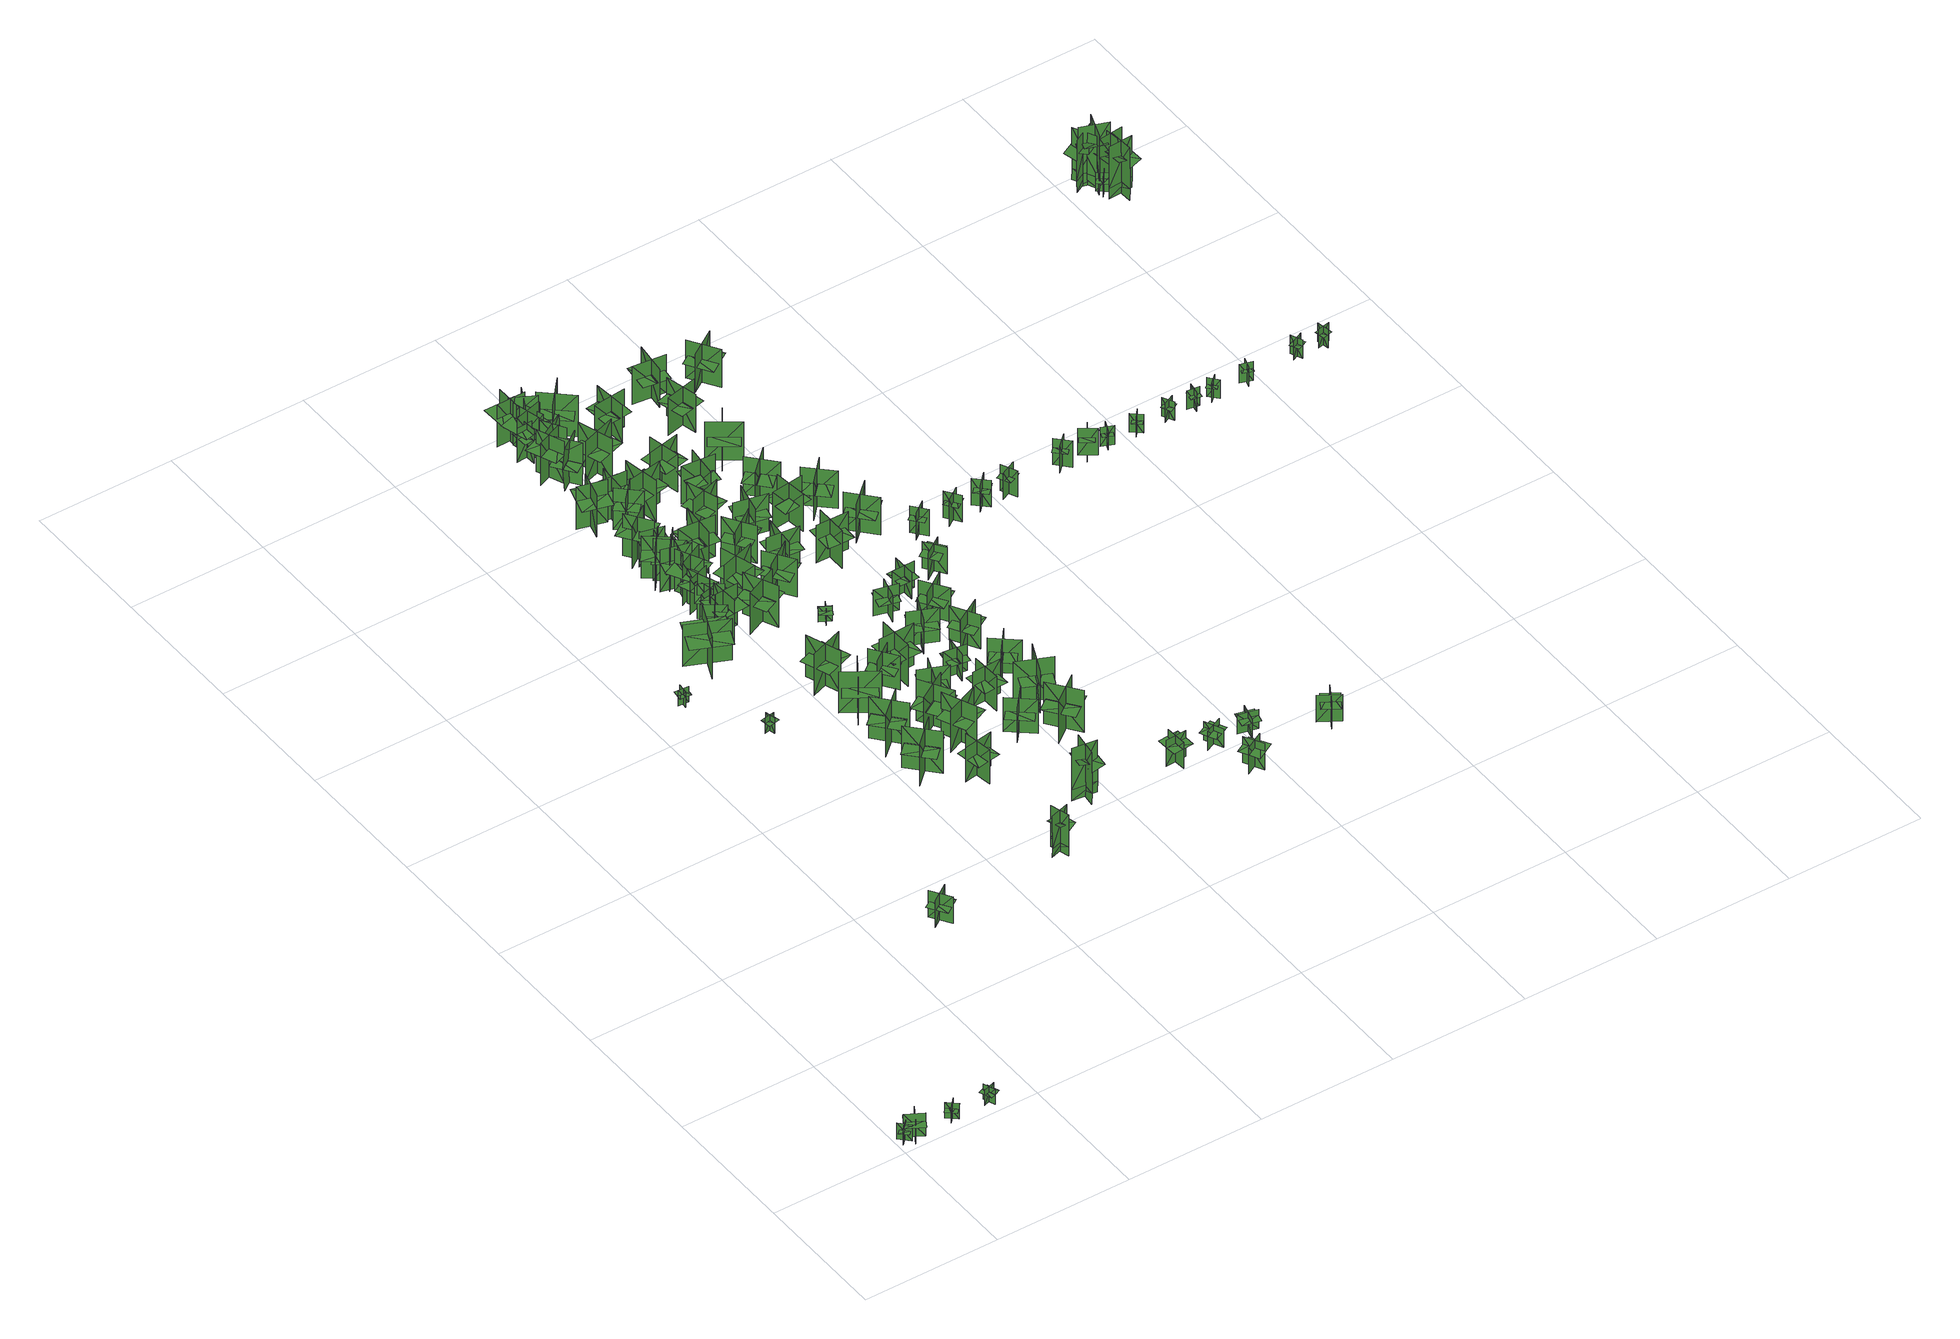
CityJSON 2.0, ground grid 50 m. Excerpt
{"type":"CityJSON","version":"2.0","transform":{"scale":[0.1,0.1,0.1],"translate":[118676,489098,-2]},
"CityObjects":{
"tree1":{"type":"SolitaryVegetationObject","geometry":[{"type":"MultiSurface","lod":"1","boundaries":[[[0,1,2]],[[0,2,3]],[[4,5,6]],[[4,6,7]],[[8,9,10]],[[8,10,11]],[[8,11,12]],[[8,12,13]]]}]},
"tree2":{"type":"SolitaryVegetationObject","geometry":[{"type":"MultiSurface","lod":"1","boundaries":[[[14,15,16]],[[14,16,17]],[[18,19,20]],[[18,20,21]],[[22,23,24]],[[22,24,25]],[[22,23,26]],[[22,26,27]]]}]},
"tree3":{"type":"SolitaryVegetationObject","geometry":[{"type":"MultiSurface","lod":"1","boundaries":[[[28,29,30]],[[28,30,31]],[[32,33,34]],[[32,34,35]],[[36,37,38]],[[36,38,39]],[[36,37,40]],[[36,40,41]]]}]},
"tree4":{"type":"SolitaryVegetationObject","geometry":[{"type":"MultiSurface","lod":"1","boundaries":[[[42,43,44]],[[42,44,45]],[[46,47,48]],[[46,48,49]],[[50,51,52]],[[50,52,53]],[[50,51,54]],[[50,54,55]]]}]},
"tree5":{"type":"SolitaryVegetationObject","geometry":[{"type":"MultiSurface","lod":"1","boundaries":[[[56,57,58]],[[56,58,59]],[[60,61,62]],[[60,62,63]],[[64,65,66]],[[64,66,67]],[[64,68,69]],[[64,69,65]]]}]},
"tree6":{"type":"SolitaryVegetationObject","geometry":[{"type":"MultiSurface","lod":"1","boundaries":[[[70,71,72]],[[70,72,73]],[[74,75,76]],[[74,76,77]],[[78,79,80]],[[78,80,81]],[[78,82,83]],[[78,83,79]]]}]},
"tree7":{"type":"SolitaryVegetationObject","geometry":[{"type":"MultiSurface","lod":"1","boundaries":[[[84,85,86]],[[84,86,87]],[[88,89,90]],[[88,90,91]],[[92,93,94]],[[92,94,95]],[[92,96,97]],[[92,97,93]]]}]},
"tree8":{"type":"SolitaryVegetationObject","geometry":[{"type":"MultiSurface","lod":"1","boundaries":[[[98,99,100]],[[98,100,101]],[[102,103,104]],[[102,104,105]],[[106,107,103]],[[106,103,102]],[[108,109,99]],[[108,99,98]],[[110,111,112]],[[110,112,113]],[[114,115,116]],[[114,116,117]]]}]},
"tree9":{"type":"SolitaryVegetationObject","geometry":[{"type":"MultiSurface","lod":"1","boundaries":[[[118,119,120]],[[118,120,121]],[[122,123,124]],[[122,124,125]],[[126,127,128]],[[126,128,129]],[[126,129,130]],[[126,130,131]]]}]},
"tree10":{"type":"SolitaryVegetationObject","geometry":[{"type":"MultiSurface","lod":"1","boundaries":[[[132,133,134]],[[132,134,135]],[[136,137,138]],[[136,138,139]],[[140,141,142]],[[140,142,143]],[[140,144,145]],[[140,145,141]]]}]},
"tree11":{"type":"SolitaryVegetationObject","geometry":[{"type":"MultiSurface","lod":"1","boundaries":[[[146,147,148]],[[146,148,149]],[[150,151,152]],[[150,152,153]],[[154,155,156]],[[154,156,157]],[[154,158,159]],[[154,159,155]]]}]},
"tree12":{"type":"SolitaryVegetationObject","geometry":[{"type":"MultiSurface","lod":"1","boundaries":[[[160,161,162]],[[160,162,163]],[[164,165,166]],[[164,166,167]],[[168,169,170]],[[168,170,171]],[[168,172,173]],[[168,173,169]]]}]},
"tree13":{"type":"SolitaryVegetationObject","geometry":[{"type":"MultiSurface","lod":"1","boundaries":[[[174,175,176]],[[174,176,177]],[[178,179,180]],[[178,180,181]],[[182,183,184]],[[182,184,185]],[[182,186,187]],[[182,187,183]]]}]},
"tree14":{"type":"SolitaryVegetationObject","geometry":[{"type":"MultiSurface","lod":"1","boundaries":[[[188,189,190]],[[188,190,191]],[[192,193,194]],[[192,194,195]],[[196,197,198]],[[196,198,199]],[[196,200,201]],[[196,201,197]]]}]},
"tree15":{"type":"SolitaryVegetationObject","geometry":[{"type":"MultiSurface","lod":"1","boundaries":[[[202,203,204]],[[202,204,205]],[[206,207,208]],[[206,208,209]],[[210,211,212]],[[210,212,213]],[[210,214,215]],[[210,215,211]]]}]},
"tree16":{"type":"SolitaryVegetationObject","geometry":[{"type":"MultiSurface","lod":"1","boundaries":[[[216,217,218]],[[216,218,219]],[[220,221,222]],[[220,222,223]],[[224,225,226]],[[224,226,227]],[[224,228,229]],[[224,229,225]]]}]},
"tree17":{"type":"SolitaryVegetationObject","geometry":[{"type":"MultiSurface","lod":"1","boundaries":[[[230,231,232]],[[230,232,233]],[[234,235,236]],[[234,236,237]],[[238,239,240]],[[238,240,241]],[[238,241,242]],[[238,242,243]]]}]},
"tree18":{"type":"SolitaryVegetationObject","geometry":[{"type":"MultiSurface","lod":"1","boundaries":[[[244,245,246]],[[244,246,247]],[[248,249,250]],[[248,250,251]],[[252,253,254]],[[252,254,255]],[[252,256,257]],[[252,257,253]]]}]},
"tree19":{"type":"SolitaryVegetationObject","geometry":[{"type":"MultiSurface","lod":"1","boundaries":[[[258,259,260]],[[258,260,261]],[[262,263,264]],[[262,264,265]],[[266,267,268]],[[266,268,269]],[[266,270,271]],[[266,271,267]]]}]},
"tree20":{"type":"SolitaryVegetationObject","geometry":[{"type":"MultiSurface","lod":"1","boundaries":[[[272,273,274]],[[272,274,275]],[[276,277,278]],[[276,278,279]],[[280,281,282]],[[280,282,283]],[[280,284,285]],[[280,285,281]]]}]},
"tree21":{"type":"SolitaryVegetationObject","geometry":[{"type":"MultiSurface","lod":"1","boundaries":[[[286,287,288]],[[286,288,289]],[[290,291,292]],[[290,292,293]],[[294,295,296]],[[294,296,297]],[[294,298,299]],[[294,299,295]]]}]},
"tree22":{"type":"SolitaryVegetationObject","geometry":[{"type":"MultiSurface","lod":"1","boundaries":[[[300,301,302]],[[300,302,303]],[[304,305,306]],[[304,306,307]],[[308,309,310]],[[308,310,311]],[[308,312,313]],[[308,313,309]]]}]},
"tree23":{"type":"SolitaryVegetationObject","geometry":[{"type":"MultiSurface","lod":"1","boundaries":[[[314,315,316]],[[314,316,317]],[[318,319,320]],[[318,320,321]],[[322,323,324]],[[322,324,325]],[[322,326,327]],[[322,327,323]]]}]},
"tree24":{"type":"SolitaryVegetationObject","geometry":[{"type":"MultiSurface","lod":"1","boundaries":[[[328,329,330]],[[328,330,331]],[[332,333,334]],[[332,334,335]],[[336,337,338]],[[336,338,339]],[[336,340,341]],[[336,341,337]]]}]},
"tree25":{"type":"SolitaryVegetationObject","geometry":[{"type":"MultiSurface","lod":"1","boundaries":[[[342,343,344]],[[342,344,345]],[[346,347,348]],[[346,348,349]],[[350,351,347]],[[350,347,346]],[[352,353,343]],[[352,343,342]],[[354,355,356]],[[354,356,357]],[[358,359,360]],[[358,360,361]]]}]},
"tree26":{"type":"SolitaryVegetationObject","geometry":[{"type":"MultiSurface","lod":"1","boundaries":[[[362,363,364]],[[362,364,365]],[[366,367,368]],[[366,368,369]],[[370,371,372]],[[370,372,373]],[[370,374,375]],[[370,375,371]]]}]},
"tree27":{"type":"SolitaryVegetationObject","geometry":[{"type":"MultiSurface","lod":"1","boundaries":[[[376,377,378]],[[376,378,379]],[[380,381,382]],[[380,382,383]],[[384,385,386]],[[384,386,387]],[[384,388,389]],[[384,389,385]]]}]},
"tree28":{"type":"SolitaryVegetationObject","geometry":[{"type":"MultiSurface","lod":"1","boundaries":[[[390,391,392]],[[390,392,393]],[[394,395,396]],[[394,396,397]],[[398,399,400]],[[398,400,401]],[[398,402,403]],[[398,403,399]]]}]},
"tree29":{"type":"SolitaryVegetationObject","geometry":[{"type":"MultiSurface","lod":"1","boundaries":[[[404,405,406]],[[404,406,407]],[[408,409,410]],[[408,410,411]],[[412,413,414]],[[412,414,415]],[[412,416,417]],[[412,417,413]]]}]},
"tree30":{"type":"SolitaryVegetationObject","geometry":[{"type":"MultiSurface","lod":"1","boundaries":[[[418,419,420]],[[418,420,421]],[[422,423,424]],[[422,424,425]],[[426,427,428]],[[426,428,429]],[[426,430,431]],[[426,431,427]]]}]},
"tree31":{"type":"SolitaryVegetationObject","geometry":[{"type":"MultiSurface","lod":"1","boundaries":[[[432,433,434]],[[432,434,435]],[[436,437,438]],[[436,438,439]],[[440,441,442]],[[440,442,443]],[[440,444,445]],[[440,445,441]]]}]},
"tree32":{"type":"SolitaryVegetationObject","geometry":[{"type":"MultiSurface","lod":"1","boundaries":[[[446,447,448]],[[446,448,449]],[[450,451,452]],[[450,452,453]],[[454,455,456]],[[454,456,457]],[[454,458,459]],[[454,459,455]]]}]},
"tree33":{"type":"SolitaryVegetationObject","geometry":[{"type":"MultiSurface","lod":"1","boundaries":[[[460,461,462]],[[460,462,463]],[[464,465,466]],[[464,466,467]],[[468,469,470]],[[468,470,471]],[[468,472,473]],[[468,473,469]]]}]},
"tree34":{"type":"SolitaryVegetationObject","geometry":[{"type":"MultiSurface","lod":"1","boundaries":[[[474,475,476]],[[474,476,477]],[[478,479,480]],[[478,480,481]],[[482,483,484]],[[482,484,485]],[[482,486,487]],[[482,487,483]]]}]},
"tree35":{"type":"SolitaryVegetationObject","geometry":[{"type":"MultiSurface","lod":"1","boundaries":[[[488,489,490]],[[488,490,491]],[[492,493,494]],[[492,494,495]],[[496,497,498]],[[496,498,499]],[[496,499,500]],[[496,500,501]]]}]},
"tree36":{"type":"SolitaryVegetationObject","geometry":[{"type":"MultiSurface","lod":"1","boundaries":[[[502,503,504]],[[502,504,505]],[[506,507,508]],[[506,508,509]],[[510,511,512]],[[510,512,513]],[[510,514,515]],[[510,515,511]]]}]},
"tree37":{"type":"SolitaryVegetationObject","geometry":[{"type":"MultiSurface","lod":"1","boundaries":[[[516,517,518]],[[516,518,519]],[[520,521,522]],[[520,522,523]],[[524,525,526]],[[524,526,527]],[[524,528,529]],[[524,529,525]]]}]},
"tree38":{"type":"SolitaryVegetationObject","geometry":[{"type":"MultiSurface","lod":"1","boundaries":[[[530,531,532]],[[530,532,533]],[[534,535,536]],[[534,536,537]],[[538,539,540]],[[538,540,541]],[[538,542,543]],[[538,543,539]]]}]},
"tree39":{"type":"SolitaryVegetationObject","geometry":[{"type":"MultiSurface","lod":"1","boundaries":[[[544,545,546]],[[544,546,547]],[[548,549,550]],[[548,550,551]],[[552,553,554]],[[552,554,555]],[[552,555,556]],[[552,556,557]]]}]},
"tree40":{"type":"SolitaryVegetationObject","geometry":[{"type":"MultiSurface","lod":"1","boundaries":[[[558,559,560]],[[558,560,561]],[[562,563,564]],[[562,564,565]],[[566,567,568]],[[566,568,569]],[[566,570,571]],[[566,571,567]]]}]},
"tree41":{"type":"SolitaryVegetationObject","geometry":[{"type":"MultiSurface","lod":"1","boundaries":[[[572,573,574]],[[572,574,575]],[[576,577,578]],[[576,578,579]],[[580,581,582]],[[580,582,583]],[[580,584,585]],[[580,585,581]]]}]},
"tree42":{"type":"SolitaryVegetationObject","geometry":[{"type":"MultiSurface","lod":"1","boundaries":[[[586,587,588]],[[586,588,589]],[[590,591,592]],[[590,592,593]],[[594,595,596]],[[594,596,597]],[[594,598,599]],[[594,599,595]]]}]},
"tree43":{"type":"SolitaryVegetationObject","geometry":[{"type":"MultiSurface","lod":"1","boundaries":[[[600,601,602]],[[600,602,603]],[[604,605,606]],[[604,606,607]],[[608,609,605]],[[608,605,604]],[[610,611,601]],[[610,601,600]],[[600,601,612]],[[600,612,613]],[[600,614,615]],[[600,615,601]]]}]},
"tree44":{"type":"SolitaryVegetationObject","geometry":[{"type":"MultiSurface","lod":"1","boundaries":[[[616,617,618]],[[616,618,619]],[[620,621,622]],[[620,622,623]],[[624,625,626]],[[624,626,627]],[[624,627,628]],[[624,628,629]]]}]},
"tree45":{"type":"SolitaryVegetationObject","geometry":[{"type":"MultiSurface","lod":"1","boundaries":[[[630,631,632]],[[630,632,633]],[[634,635,636]],[[634,636,637]],[[638,639,640]],[[638,640,641]],[[638,642,643]],[[638,643,639]]]}]},
"tree46":{"type":"SolitaryVegetationObject","geometry":[{"type":"MultiSurface","lod":"1","boundaries":[[[644,645,646]],[[644,646,647]],[[648,649,650]],[[648,650,651]],[[652,653,649]],[[652,649,648]],[[654,655,645]],[[654,645,644]],[[644,645,656]],[[644,656,657]],[[644,658,659]],[[644,659,645]]]}]},
"tree47":{"type":"SolitaryVegetationObject","geometry":[{"type":"MultiSurface","lod":"1","boundaries":[[[660,661,662]],[[660,662,663]],[[664,665,666]],[[664,666,667]],[[668,669,670]],[[668,670,671]],[[668,672,673]],[[668,673,669]]]}]},
"tree48":{"type":"SolitaryVegetationObject","geometry":[{"type":"MultiSurface","lod":"1","boundaries":[[[674,675,676]],[[674,676,677]],[[678,679,680]],[[678,680,681]],[[682,683,684]],[[682,684,685]],[[682,686,687]],[[682,687,683]]]}]},
"tree49":{"type":"SolitaryVegetationObject","geometry":[{"type":"MultiSurface","lod":"1","boundaries":[[[688,689,690]],[[688,690,691]],[[692,693,694]],[[692,694,695]],[[696,697,698]],[[696,698,699]],[[696,700,701]],[[696,701,697]]]}]},
"tree50":{"type":"SolitaryVegetationObject","geometry":[{"type":"MultiSurface","lod":"1","boundaries":[[[702,703,704]],[[702,704,705]],[[706,707,708]],[[706,708,709]],[[710,711,712]],[[710,712,713]],[[710,714,715]],[[710,715,711]]]}]},
"tree51":{"type":"SolitaryVegetationObject","geometry":[{"type":"MultiSurface","lod":"1","boundaries":[[[716,717,718]],[[716,718,719]],[[720,721,722]],[[720,722,723]],[[724,725,726]],[[724,726,727]],[[724,728,729]],[[724,729,725]]]}]},
"tree52":{"type":"SolitaryVegetationObject","geometry":[{"type":"MultiSurface","lod":"1","boundaries":[[[730,731,732]],[[730,732,733]],[[734,735,736]],[[734,736,737]],[[738,739,735]],[[738,735,734]],[[740,741,731]],[[740,731,730]],[[730,731,742]],[[730,742,743]],[[730,744,745]],[[730,745,731]]]}]},
"tree53":{"type":"SolitaryVegetationObject","geometry":[{"type":"MultiSurface","lod":"1","boundaries":[[[746,747,748]],[[746,748,749]],[[750,751,752]],[[750,752,753]],[[754,755,756]],[[754,756,757]],[[754,757,758]],[[754,758,759]]]}]},
"tree54":{"type":"SolitaryVegetationObject","geometry":[{"type":"MultiSurface","lod":"1","boundaries":[[[760,761,762]],[[760,762,763]],[[764,765,766]],[[764,766,767]],[[768,769,770]],[[768,770,771]],[[768,771,772]],[[768,772,773]]]}]},
"tree55":{"type":"SolitaryVegetationObject","geometry":[{"type":"MultiSurface","lod":"1","boundaries":[[[774,775,776]],[[774,776,777]],[[778,779,780]],[[778,780,781]],[[782,783,784]],[[782,784,785]],[[782,786,787]],[[782,787,783]]]}]},
"tree56":{"type":"SolitaryVegetationObject","geometry":[{"type":"MultiSurface","lod":"1","boundaries":[[[788,789,790]],[[788,790,791]],[[792,793,794]],[[792,794,795]],[[796,797,798]],[[796,798,799]],[[796,800,801]],[[796,801,797]]]}]},
"tree57":{"type":"SolitaryVegetationObject","geometry":[{"type":"MultiSurface","lod":"1","boundaries":[[[802,803,804]],[[802,804,805]],[[806,807,808]],[[806,808,809]],[[810,811,812]],[[810,812,813]],[[810,814,815]],[[810,815,811]]]}]},
"tree58":{"type":"SolitaryVegetationObject","geometry":[{"type":"MultiSurface","lod":"1","boundaries":[[[816,817,818]],[[816,818,819]],[[820,821,822]],[[820,822,823]],[[824,825,826]],[[824,826,827]],[[824,828,829]],[[824,829,825]]]}]},
"tree59":{"type":"SolitaryVegetationObject","geometry":[{"type":"MultiSurface","lod":"1","boundaries":[[[830,831,832]],[[830,832,833]],[[834,835,836]],[[834,836,837]],[[838,839,840]],[[838,840,841]],[[838,842,843]],[[838,843,839]]]}]},
"tree60":{"type":"SolitaryVegetationObject","geometry":[{"type":"MultiSurface","lod":"1","boundaries":[[[844,845,846]],[[844,846,847]],[[848,849,850]],[[848,850,851]],[[852,853,854]],[[852,854,855]],[[852,855,856]],[[852,856,857]]]}]},
"tree61":{"type":"SolitaryVegetationObject","geometry":[{"type":"MultiSurface","lod":"1","boundaries":[[[858,859,860]],[[858,860,861]],[[862,863,864]],[[862,864,865]],[[866,867,868]],[[866,868,869]],[[866,870,871]],[[866,871,867]]]}]},
"tree62":{"type":"SolitaryVegetationObject","geometry":[{"type":"MultiSurface","lod":"1","boundaries":[[[872,873,874]],[[872,874,875]],[[876,877,878]],[[876,878,879]],[[880,881,882]],[[880,882,883]],[[880,884,885]],[[880,885,881]]]}]},
"tree63":{"type":"SolitaryVegetationObject","geometry":[{"type":"MultiSurface","lod":"1","boundaries":[[[886,887,888]],[[886,888,889]],[[890,891,892]],[[890,892,893]],[[894,895,896]],[[894,896,897]],[[894,898,899]],[[894,899,895]]]}]},
"tree64":{"type":"SolitaryVegetationObject","geometry":[{"type":"MultiSurface","lod":"1","boundaries":[[[900,901,902]],[[900,902,903]],[[904,905,906]],[[904,906,907]],[[908,909,910]],[[908,910,911]],[[908,912,913]],[[908,913,909]]]}]},
"tree65":{"type":"SolitaryVegetationObject","geometry":[{"type":"MultiSurface","lod":"1","boundaries":[[[914,915,916]],[[914,916,917]],[[918,919,920]],[[918,920,921]],[[922,923,924]],[[922,924,925]],[[922,926,927]],[[922,927,923]]]}]},
"tree66":{"type":"SolitaryVegetationObject","geometry":[{"type":"MultiSurface","lod":"1","boundaries":[[[928,929,930]],[[928,930,931]],[[932,933,934]],[[932,934,935]],[[936,937,938]],[[936,938,939]],[[936,940,941]],[[936,941,937]]]}]},
"tree67":{"type":"SolitaryVegetationObject","geometry":[{"type":"MultiSurface","lod":"1","boundaries":[[[942,943,944]],[[942,944,945]],[[946,947,948]],[[946,948,949]],[[950,951,952]],[[950,952,953]],[[950,954,955]],[[950,955,951]]]}]},
"tree68":{"type":"SolitaryVegetationObject","geometry":[{"type":"MultiSurface","lod":"1","boundaries":[[[956,957,958]],[[956,958,959]],[[960,961,962]],[[960,962,963]],[[964,965,966]],[[964,966,967]],[[964,968,969]],[[964,969,965]]]}]},
"tree69":{"type":"SolitaryVegetationObject","geometry":[{"type":"MultiSurface","lod":"1","boundaries":[[[970,971,972]],[[970,972,973]],[[974,975,976]],[[974,976,977]],[[978,979,980]],[[978,980,981]],[[978,982,983]],[[978,983,979]]]}]},
"tree70":{"type":"SolitaryVegetationObject","geometry":[{"type":"MultiSurface","lod":"1","boundaries":[[[984,985,986]],[[984,986,987]],[[988,989,990]],[[988,990,991]],[[992,993,994]],[[992,994,995]],[[992,996,997]],[[992,997,993]]]}]},
"tree71":{"type":"SolitaryVegetationObject","geometry":[{"type":"MultiSurface","lod":"1","boundaries":[[[998,999,1000]],[[998,1000,1001]],[[1002,1003,1004]],[[1002,1004,1005]],[[1006,1007,1008]],[[1006,1008,1009]],[[1006,1009,1010]],[[1006,1010,1011]]]}]},
"tree72":{"type":"SolitaryVegetationObject","geometry":[{"type":"MultiSurface","lod":"1","boundaries":[[[1012,1013,1014]],[[1012,1014,1015]],[[1016,1017,1018]],[[1016,1018,1019]],[[1020,1021,1022]],[[1020,1022,1023]],[[1020,1024,1025]],[[1020,1025,1021]]]}]},
"tree73":{"type":"SolitaryVegetationObject","geometry":[{"type":"MultiSurface","lod":"1","boundaries":[[[1026,1027,1028]],[[1026,1028,1029]],[[1030,1031,1032]],[[1030,1032,1033]],[[1034,1035,1036]],[[1034,1036,1037]],[[1034,1037,1038]],[[1034,1038,1039]]]}]},
"tree74":{"type":"SolitaryVegetationObject","geometry":[{"type":"MultiSurface","lod":"1","boundaries":[[[1040,1041,1042]],[[1040,1042,1043]],[[1044,1045,1046]],[[1044,1046,1047]],[[1048,1049,1050]],[[1048,1050,1051]],[[1048,1052,1053]],[[1048,1053,1049]]]}]},
"tree75":{"type":"SolitaryVegetationObject","geometry":[{"type":"MultiSurface","lod":"1","boundaries":[[[1054,1055,1056]],[[1054,1056,1057]],[[1058,1059,1060]],[[1058,1060,1061]],[[1062,1063,1064]],[[1062,1064,1065]],[[1062,1066,1067]],[[1062,1067,1063]]]}]},
"tree76":{"type":"SolitaryVegetationObject","geometry":[{"type":"MultiSurface","lod":"1","boundaries":[[[1068,1069,1070]],[[1068,1070,1071]],[[1072,1073,1074]],[[1072,1074,1075]],[[1076,1077,1078]],[[1076,1078,1079]],[[1076,1080,1081]],[[1076,1081,1077]]]}]},
"tree77":{"type":"SolitaryVegetationObject","geometry":[{"type":"MultiSurface","lod":"1","boundaries":[[[1082,1083,1084]],[[1082,1084,1085]],[[1086,1087,1088]],[[1086,1088,1089]],[[1090,1091,1092]],[[1090,1092,1093]],[[1090,1093,1094]],[[1090,1094,1095]]]}]},
"tree78":{"type":"SolitaryVegetationObject","geometry":[{"type":"MultiSurface","lod":"1","boundaries":[[[1096,1097,1098]],[[1096,1098,1099]],[[1100,1101,1102]],[[1100,1102,1103]],[[1104,1105,1106]],[[1104,1106,1107]],[[1104,1108,1109]],[[1104,1109,1105]]]}]},
"tree79":{"type":"SolitaryVegetationObject","geometry":[{"type":"MultiSurface","lod":"1","boundaries":[[[1110,1111,1112]],[[1110,1112,1113]],[[1114,1115,1116]],[[1114,1116,1117]],[[1118,1119,1120]],[[1118,1120,1121]],[[1118,1122,1123]],[[1118,1123,1119]]]}]},
"tree80":{"type":"SolitaryVegetationObject","geometry":[{"type":"MultiSurface","lod":"1","boundaries":[[[1124,1125,1126]],[[1124,1126,1127]],[[1128,1129,1130]],[[1128,1130,1131]],[[1132,1133,1134]],[[1132,1134,1135]],[[1132,1136,1137]],[[1132,1137,1133]]]}]},
"tree81":{"type":"SolitaryVegetationObject","geometry":[{"type":"MultiSurface","lod":"1","boundaries":[[[1138,1139,1140]],[[1138,1140,1141]],[[1142,1143,1144]],[[1142,1144,1145]],[[1146,1147,1148]],[[1146,1148,1149]],[[1146,1150,1151]],[[1146,1151,1147]]]}]},
"tree82":{"type":"SolitaryVegetationObject","geometry":[{"type":"MultiSurface","lod":"1","boundaries":[[[1152,1153,1154]],[[1152,1154,1155]],[[1156,1157,1158]],[[1156,1158,1159]],[[1160,1161,1162]],[[1160,1162,1163]],[[1160,1164,1165]],[[1160,1165,1161]]]}]},
"tree83":{"type":"SolitaryVegetationObject","geometry":[{"type":"MultiSurface","lod":"1","boundaries":[[[1166,1167,1168]],[[1166,1168,1169]],[[1170,1171,1172]],[[1170,1172,1173]],[[1174,1175,1176]],[[1174,1176,1177]],[[1174,1177,1178]],[[1174,1178,1179]]]}]},
"tree84":{"type":"SolitaryVegetationObject","geometry":[{"type":"MultiSurface","lod":"1","boundaries":[[[1180,1181,1182]],[[1180,1182,1183]],[[1184,1185,1186]],[[1184,1186,1187]],[[1188,1189,1190]],[[1188,1190,1191]],[[1188,1192,1193]],[[1188,1193,1189]]]}]},
"tree85":{"type":"SolitaryVegetationObject","geometry":[{"type":"MultiSurface","lod":"1","boundaries":[[[1194,1195,1196]],[[1194,1196,1197]],[[1198,1199,1200]],[[1198,1200,1201]],[[1202,1203,1204]],[[1202,1204,1205]],[[1202,1205,1206]],[[1202,1206,1207]]]}]},
"tree86":{"type":"SolitaryVegetationObject","geometry":[{"type":"MultiSurface","lod":"1","boundaries":[[[1208,1209,1210]],[[1208,1210,1211]],[[1212,1213,1214]],[[1212,1214,1215]],[[1216,1217,1218]],[[1216,1218,1219]],[[1216,1220,1221]],[[1216,1221,1217]]]}]},
"tree87":{"type":"SolitaryVegetationObject","geometry":[{"type":"MultiSurface","lod":"1","boundaries":[[[1222,1223,1224]],[[1222,1224,1225]],[[1226,1227,1228]],[[1226,1228,1229]],[[1230,1231,1232]],[[1230,1232,1233]],[[1230,1233,1234]],[[1230,1234,1235]]]}]},
"tree88":{"type":"SolitaryVegetationObject","geometry":[{"type":"MultiSurface","lod":"1","boundaries":[[[1236,1237,1238]],[[1236,1238,1239]],[[1240,1241,1242]],[[1240,1242,1243]],[[1244,1245,1246]],[[1244,1246,1247]],[[1244,1247,1248]],[[1244,1248,1249]]]}]},
"tree89":{"type":"SolitaryVegetationObject","geometry":[{"type":"MultiSurface","lod":"1","boundaries":[[[1250,1251,1252]],[[1250,1252,1253]],[[1254,1255,1256]],[[1254,1256,1257]],[[1258,1259,1260]],[[1258,1260,1261]],[[1258,1261,1262]],[[1258,1262,1263]]]}]},
"tree90":{"type":"SolitaryVegetationObject","geometry":[{"type":"MultiSurface","lod":"1","boundaries":[[[1264,1265,1266]],[[1264,1266,1267]],[[1268,1269,1270]],[[1268,1270,1271]],[[1272,1273,1274]],[[1272,1274,1275]],[[1272,1275,1276]],[[1272,1276,1277]]]}]},
"tree91":{"type":"SolitaryVegetationObject","geometry":[{"type":"MultiSurface","lod":"1","boundaries":[[[1278,1279,1280]],[[1278,1280,1281]],[[1282,1283,1284]],[[1282,1284,1285]],[[1286,1287,1288]],[[1286,1288,1289]],[[1286,1289,1290]],[[1286,1290,1291]]]}]},
"tree92":{"type":"SolitaryVegetationObject","geometry":[{"type":"MultiSurface","lod":"1","boundaries":[[[1292,1293,1294]],[[1292,1294,1295]],[[1296,1297,1298]],[[1296,1298,1299]],[[1300,1301,1302]],[[1300,1302,1303]],[[1300,1303,1304]],[[1300,1304,1305]]]}]},
"tree93":{"type":"SolitaryVegetationObject","geometry":[{"type":"MultiSurface","lod":"1","boundaries":[[[1306,1307,1308]],[[1306,1308,1309]],[[1310,1311,1312]],[[1310,1312,1313]],[[1314,1315,1316]],[[1314,1316,1317]],[[1314,1317,1318]],[[1314,1318,1319]]]}]},
"tree94":{"type":"SolitaryVegetationObject","geometry":[{"type":"MultiSurface","lod":"1","boundaries":[[[1320,1321,1322]],[[1320,1322,1323]],[[1324,1325,1326]],[[1324,1326,1327]],[[1328,1329,1330]],[[1328,1330,1331]],[[1328,1331,1332]],[[1328,1332,1333]]]}]},
"tree95":{"type":"SolitaryVegetationObject","geometry":[{"type":"MultiSurface","lod":"1","boundaries":[[[1334,1335,1336]],[[1334,1336,1337]],[[1338,1339,1340]],[[1338,1340,1341]],[[1342,1343,1344]],[[1342,1344,1345]],[[1342,1345,1346]],[[1342,1346,1347]]]}]},
"tree96":{"type":"SolitaryVegetationObject","geometry":[{"type":"MultiSurface","lod":"1","boundaries":[[[1348,1349,1350]],[[1348,1350,1351]],[[1352,1353,1354]],[[1352,1354,1355]],[[1356,1357,1358]],[[1356,1358,1359]],[[1356,1359,1360]],[[1356,1360,1361]]]}]},
"tree97":{"type":"SolitaryVegetationObject","geometry":[{"type":"MultiSurface","lod":"1","boundaries":[[[1362,1363,1364]],[[1362,1364,1365]],[[1366,1367,1368]],[[1366,1368,1369]],[[1370,1371,1372]],[[1370,1372,1373]],[[1370,1373,1374]],[[1370,1374,1375]]]}]},
"tree98":{"type":"SolitaryVegetationObject","geometry":[{"type":"MultiSurface","lod":"1","boundaries":[[[1376,1377,1378]],[[1376,1378,1379]],[[1380,1381,1382]],[[1380,1382,1383]],[[1384,1385,1386]],[[1384,1386,1387]],[[1384,1387,1388]],[[1384,1388,1389]]]}]},
"tree99":{"type":"SolitaryVegetationObject","geometry":[{"type":"MultiSurface","lod":"1","boundaries":[[[1390,1391,1392]],[[1390,1392,1393]],[[1394,1395,1396]],[[1394,1396,1397]],[[1398,1399,1395]],[[1398,1395,1394]],[[1400,1401,1391]],[[1400,1391,1390]],[[1402,1403,1404]],[[1402,1404,1405]],[[1406,1407,1408]],[[1406,1408,1409]]]}]},
"tree100":{"type":"SolitaryVegetationObject","geometry":[{"type":"MultiSurface","lod":"1","boundaries":[[[1410,1411,1412]],[[1410,1412,1413]],[[1414,1415,1416]],[[1414,1416,1417]],[[1418,1419,1420]],[[1418,1420,1421]],[[1418,1421,1422]],[[1418,1422,1423]]]}]},
"tree101":{"type":"SolitaryVegetationObject","geometry":[{"type":"MultiSurface","lod":"1","boundaries":[[[1424,1425,1426]],[[1424,1426,1427]],[[1428,1429,1430]],[[1428,1430,1431]],[[1432,1433,1429]],[[1432,1429,1428]],[[1434,1435,1425]],[[1434,1425,1424]],[[1436,1437,1438]],[[1436,1438,1439]],[[1440,1441,1442]],[[1440,1442,1443]]]}]},
"tree102":{"type":"SolitaryVegetationObject","geometry":[{"type":"MultiSurface","lod":"1","boundaries":[[[1444,1445,1446]],[[1444,1446,1447]],[[1448,1449,1450]],[[1448,1450,1451]],[[1452,1453,1449]],[[1452,1449,1448]],[[1454,1455,1445]],[[1454,1445,1444]],[[1456,1457,1458]],[[1456,1458,1459]],[[1460,1461,1462]],[[1460,1462,1463]]]}]},
"tree103":{"type":"SolitaryVegetationObject","geometry":[{"type":"MultiSurface","lod":"1","boundaries":[[[1464,1465,1466]],[[1464,1466,1467]],[[1468,1469,1470]],[[1468,1470,1471]],[[1472,1473,1469]],[[1472,1469,1468]],[[1474,1475,1465]],[[1474,1465,1464]],[[1476,1477,1478]],[[1476,1478,1479]],[[1480,1481,1482]],[[1480,1482,1483]]]}]}
},
"vertices":[
[16,35,6],[51,69,6],[51,69,72],[16,35,72],[51,35,6],[17,70,6],[17,70,72],[51,35,72],[47,39,47],[62,53,47],[37,78,47],[23,63,47],[8,49,47],[33,24,47],
[100,32,5],[39,67,5],[39,67,99],[100,32,99],[88,78,5],[52,17,5],[52,17,99],[88,78,99],[101,34,67],[40,69,67],[23,39,67],[84,3,67],[55,94,67],[116,59,67],
[198,34,7],[229,69,7],[229,69,70],[198,34,70],[230,36,7],[195,67,7],[195,67,70],[230,36,70],[199,33,49],[230,68,49],[213,84,49],[182,49,49],[245,56,49],[213,21,49],
[344,71,8],[360,27,8],[360,27,70],[344,71,70],[331,42,8],[375,58,8],[375,58,70],[331,42,70],[342,70,50],[359,26,50],[381,35,50],[365,79,50],[341,20,50],[325,64,50],
[673,843,43],[720,773,43],[720,773,152],[673,843,152],[663,791,43],[663,791,152],[733,838,152],[733,838,43],[679,840,110],[719,779,110],[748,798,110],[707,859,110],[649,821,110],[690,759,110],
[649,2112,36],[612,2116,36],[612,2116,99],[649,2112,99],[631,2135,36],[627,2097,36],[627,2097,99],[631,2135,99],[631,2135,78],[627,2097,78],[647,2095,78],[652,2132,78],[611,2137,78],[606,2099,78],
[758,1853,37],[795,1861,37],[795,1861,100],[758,1853,100],[782,1837,37],[775,1874,37],[775,1874,100],[782,1837,100],[782,1837,79],[775,1874,79],[755,1870,79],[762,1833,79],[803,1841,79],[795,1878,79],
[1175,897,82],[1196,829,82],[1195,829,216],[1174,897,216],[1150,850,82],[1218,871,82],[1218,871,216],[1149,851,216],[1149,851,47],[1218,871,47],[1174,897,47],[1195,829,47],[1175,897,147],[1195,829,147],[1230,839,160],[1209,908,160],[1192,838,168],[1177,889,168],[1151,881,176],[1167,830,176],
[836,2309,31],[774,2164,31],[774,2164,202],[836,2309,202],[732,2266,31],[877,2204,31],[877,2204,202],[732,2266,202],[738,2263,154],[711,2200,154],[844,2143,154],[871,2206,154],[898,2270,154],[765,2326,154],
[1105,1381,37],[1015,1478,37],[1015,1478,209],[1105,1381,209],[1107,1464,37],[1107,1464,209],[1010,1374,209],[1010,1374,37],[1095,1383,143],[1017,1468,143],[977,1431,143],[1056,1347,143],[1136,1421,143],[1057,1506,143],
[1099,1555,34],[1011,1654,34],[1011,1654,206],[1099,1555,206],[1103,1637,34],[1103,1637,206],[1004,1550,206],[1004,1550,34],[1089,1557,140],[1013,1644,140],[973,1608,140],[1049,1522,140],[1131,1594,140],[1055,1681,140],
[915,2351,32],[864,2282,32],[864,2282,174],[915,2351,174],[851,2341,32],[919,2290,32],[919,2290,174],[851,2341,174],[851,2341,127],[919,2290,127],[947,2327,127],[879,2378,127],[822,2304,127],[891,2253,127],
[1175,1359,42],[1192,1253,42],[1192,1253,182],[1175,1359,182],[1136,1304,42],[1136,1304,182],[1243,1321,182],[1243,1321,42],[1180,1353,129],[1195,1260,129],[1239,1267,129],[1224,1360,129],[1135,1346,129],[1150,1253,129],
[1004,1806,32],[1115,1733,32],[1115,1733,203],[1004,1806,203],[1021,1725,32],[1021,1725,203],[1094,1835,203],[1094,1835,32],[1014,1805,137],[1110,1742,137],[1140,1787,137],[1043,1851,137],[983,1759,137],[1080,1696,137],
[931,2271,30],[925,2375,30],[925,2375,203],[931,2271,203],[984,2331,30],[880,2325,30],[880,2325,203],[984,2331,203],[984,2331,147],[880,2325,147],[883,2268,147],[988,2274,147],[981,2388,147],[877,2382,147],
[991,1921,29],[1115,1966,29],[1115,1966,200],[991,1921,200],[1067,1887,29],[1067,1887,200],[1021,2011,200],[1021,2011,29],[997,1928,134],[1106,1968,134],[1087,2019,134],[979,1979,134],[1016,1876,134],[1125,1916,134],
[961,2398,31],[882,2379,31],[882,2379,171],[961,2398,171],[915,2426,31],[915,2426,171],[934,2348,171],[934,2348,31],[916,2424,126],[883,2416,126],[898,2352,126],[931,2360,126],[964,2368,126],[949,2431,126],
[970,2378,31],[900,2428,31],[900,2428,173],[970,2378,173],[958,2443,31],[909,2373,31],[909,2373,173],[958,2443,173],[958,2443,127],[909,2373,127],[947,2346,127],[996,2416,127],[920,2470,127],[871,2400,127],
[945,2426,30],[917,2506,30],[917,2506,172],[945,2426,172],[973,2485,30],[893,2457,30],[893,2457,172],[973,2485,172],[973,2485,125],[893,2457,125],[908,2413,125],[989,2441,125],[958,2529,125],[877,2501,125],
[1259,1616,37],[1146,1548,37],[1146,1548,208],[1259,1616,208],[1178,1635,37],[1178,1635,208],[1247,1522,208],[1247,1522,37],[1255,1607,142],[1156,1548,142],[1183,1502,142],[1282,1561,142],[1226,1655,142],[1127,1595,142],
[1179,1447,40],[1301,1499,40],[1301,1499,212],[1179,1447,212],[1257,1417,40],[1257,1417,212],[1205,1538,212],[1205,1538,40],[1185,1455,146],[1291,1500,146],[1270,1550,146],[1164,1505,146],[1207,1404,146],[1313,1449,146],
[993,2552,28],[900,2506,28],[900,2506,201],[993,2552,201],[918,2577,28],[964,2484,28],[964,2484,201],[918,2577,201],[918,2577,145],[964,2484,145],[1015,2509,145],[969,2603,145],[866,2552,145],[913,2459,145],
[948,2640,28],[922,2539,28],[922,2539,201],[948,2640,201],[879,2600,28],[980,2573,28],[980,2573,201],[879,2600,201],[879,2600,145],[980,2573,145],[995,2629,145],[893,2655,145],[865,2544,145],[966,2518,145],
[871,2614,27],[936,2696,27],[936,2696,201],[871,2614,201],[951,2624,27],[869,2688,27],[869,2688,201],[951,2624,201],[951,2624,144],[869,2688,144],[834,2644,144],[916,2579,144],[986,2669,144],[904,2733,144],
[1407,1080,90],[1396,990,90],[1394,990,260],[1406,1080,260],[1353,1038,90],[1443,1027,90],[1443,1028,260],[1353,1039,260],[1353,1039,45],[1443,1028,45],[1406,1080,45],[1394,990,45],[1406,1080,173],[1395,990,173],[1441,984,190],[1452,1074,190],[1396,1003,200],[1405,1070,200],[1370,1074,209],[1362,1007,209],
[972,2664,28],[905,2584,28],[905,2584,201],[972,2664,201],[892,2656,28],[972,2589,28],[972,2589,201],[892,2656,201],[892,2656,144],[972,2589,144],[1009,2633,144],[928,2700,144],[855,2613,144],[935,2546,144],
[1160,1873,34],[1223,1785,34],[1223,1785,174],[1160,1873,174],[1150,1806,34],[1150,1806,174],[1237,1869,174],[1237,1869,34],[1167,1870,120],[1223,1793,120],[1258,1819,120],[1203,1895,120],[1130,1843,120],[1186,1766,120],
[1084,2247,30],[1030,2368,30],[1030,2368,201],[1084,2247,201],[1113,2325,30],[1113,2325,201],[992,2271,201],[992,2271,30],[1076,2253,135],[1029,2358,135],[979,2336,135],[1026,2231,135],[1126,2275,135],[1079,2381,135],
[943,2723,27],[882,2808,27],[882,2808,201],[943,2723,201],[956,2802,27],[871,2741,27],[871,2741,201],[956,2802,201],[956,2802,144],[871,2741,144],[904,2695,144],[989,2756,144],[923,2848,144],[838,2788,144],
[893,2734,28],[976,2713,28],[976,2713,170],[893,2734,170],[927,2678,28],[948,2761,28],[948,2761,170],[927,2678,170],[927,2678,124],[948,2761,124],[903,2772,124],[882,2689,124],[972,2666,124],[993,2749,124],
[1287,1728,35],[1246,1627,35],[1246,1627,175],[1287,1728,175],[1225,1701,35],[1225,1701,175],[1325,1660,175],[1325,1660,35],[1288,1720,121],[1253,1632,121],[1293,1615,121],[1329,1703,121],[1246,1737,121],[1211,1649,121],
[865,2925,28],[892,3026,28],[892,3026,202],[865,2925,202],[934,2965,28],[834,2992,28],[834,2992,202],[934,2965,202],[934,2965,145],[834,2992,145],[819,2937,145],[920,2910,145],[949,3020,145],[849,3047,145],
[1041,2502,26],[1081,2375,26],[1081,2375,197],[1041,2502,197],[1003,2428,26],[1003,2428,197],[1130,2467,197],[1130,2467,26],[1049,2495,131],[1083,2385,131],[1135,2401,131],[1100,2511,131],[996,2479,131],[1030,2368,131],
[1251,1919,32],[1254,1786,32],[1254,1786,204],[1251,1919,204],[1194,1858,32],[1194,1858,204],[1327,1861,204],[1327,1861,32],[1257,1910,138],[1259,1795,138],[1313,1796,138],[1310,1912,138],[1201,1909,138],[1204,1794,138],
[928,2926,28],[1000,2859,28],[1000,2859,198],[928,2926,198],[930,2860,28],[930,2860,198],[997,2933,198],[997,2933,28],[933,2863,144],[963,2834,144],[1017,2893,144],[987,2921,144],[956,2949,144],[902,2891,144],
[1370,1436,39],[1453,1366,39],[1453,1366,179],[1370,1436,179],[1376,1369,39],[1376,1369,179],[1446,1451,179],[1446,1451,39],[1378,1435,125],[1450,1374,125],[1479,1407,125],[1407,1468,125],[1349,1400,125],[1421,1339,125],
[949,2914,28],[955,3018,28],[955,3018,201],[949,2914,201],[1008,2967,28],[904,2973,28],[904,2973,201],[1008,2967,201],[1008,2967,145],[904,2973,145],[901,2916,145],[1005,2910,145],[1012,3024,145],[907,3030,145],
[1055,2588,25],[1065,2720,25],[1065,2720,196],[1055,2588,196],[1117,2643,25],[1117,2643,196],[985,2653,196],[985,2653,25],[1050,2597,130],[1059,2712,130],[1005,2716,130],[996,2601,130],[1106,2593,130],[1115,2708,130],
[1210,2170,31],[1232,2208,31],[1232,2208,93],[1210,2170,93],[1238,2177,31],[1200,2199,31],[1200,2199,93],[1238,2177,93],[1238,2177,76],[1250,2196,76],[1211,2218,76],[1200,2199,76],[1189,2180,76],[1227,2158,76],
[929,3193,27],[889,3289,27],[889,3289,200],[929,3193,200],[959,3267,27],[862,3227,27],[862,3227,200],[959,3267,200],[959,3267,144],[862,3227,144],[884,3174,144],[981,3214,144],[937,3320,144],[841,3280,144],
[1407,1640,35],[1411,1532,35],[1411,1532,176],[1407,1640,176],[1361,1590,35],[1361,1590,176],[1469,1594,176],[1469,1594,35],[1411,1633,122],[1415,1539,122],[1459,1541,122],[1455,1635,122],[1366,1631,122],[1370,1537,122],
[1147,2434,28],[1215,2335,28],[1215,2335,184],[1147,2434,184],[1133,2360,28],[1133,2360,184],[1233,2428,184],[1233,2428,28],[1155,2431,124],[1214,2344,124],[1255,2371,124],[1196,2458,124],[1114,2402,124],[1172,2315,124],
[917,3231,113],[972,3155,113],[1011,3183,113],[957,3259,113],[981,3222,113],[905,3168,113],[909,3163,199],[985,3217,199],[985,3217,27],[909,3163,27],[914,3229,27],[968,3153,27],[972,3155,199],[917,3231,199],[879,3204,113],[933,3128,113],
[864,3357,29],[945,3362,29],[945,3362,168],[864,3357,168],[904,3321,29],[904,3321,168],[899,3402,168],[899,3402,29],[904,3324,123],[938,3327,123],[934,3392,123],[900,3389,123],[866,3387,123],[870,3322,123],
[970,3392,28],[869,3365,28],[869,3365,201],[970,3392,201],[901,3432,28],[928,3331,28],[928,3331,201],[901,3432,201],[901,3432,145],[928,3331,145],[983,3345,145],[956,3446,145],[846,3417,145],[872,3316,145],
[971,3240,114],[924,3321,114],[882,3297,114],[929,3216,114],[908,3256,114],[989,3302,114],[986,3307,200],[905,3261,200],[905,3261,28],[986,3307,28],[974,3242,28],[927,3323,28],[924,3321,200],[971,3240,200],[1011,3264,114],[965,3345,114],
[1405,1710,34],[1416,1794,34],[1416,1794,143],[1405,1710,143],[1447,1742,34],[1447,1742,143],[1363,1754,143],[1363,1754,34],[1402,1716,102],[1412,1789,102],[1378,1793,102],[1368,1721,102],[1437,1711,102],[1447,1784,102],
[989,2926,28],[1119,2948,28],[1119,2948,200],[989,2926,200],[1057,2878,28],[1057,2878,200],[1034,3009,200],[1034,3009,28],[996,2932,134],[1110,2952,134],[1101,3005,134],[987,2985,134],[1006,2877,134],[1119,2897,134],
[1577,1293,35],[1497,1399,35],[1497,1399,207],[1577,1293,207],[1588,1376,35],[1588,1376,207],[1482,1296,207],[1482,1296,35],[1568,1297,141],[1498,1389,141],[1455,1357,141],[1525,1265,141],[1612,1330,141],[1542,1423,141],
[960,3453,29],[855,3452,29],[855,3452,202],[960,3453,202],[902,3508,29],[904,3404,29],[904,3404,202],[902,3508,202],[902,3508,145],[904,3404,145],[961,3405,145],[959,3509,145],[845,3508,145],[847,3403,145],
[1129,2551,28],[1229,2619,28],[1229,2619,184],[1129,2551,184],[1203,2537,28],[1203,2537,184],[1136,2637,184],[1136,2637,28],[1133,2559,124],[1220,2618,124],[1192,2659,124],[1105,2600,124],[1161,2517,124],[1248,2576,124],
[921,3395,115],[964,3478,115],[921,3500,116],[878,3417,116],[900,3456,115],[983,3413,115],[986,3418,201],[903,3461,201],[903,3461,30],[986,3418,30],[925,3393,30],[968,3476,30],[964,3478,201],[921,3395,201],[963,3373,116],[1006,3456,116],
[992,3417,29],[914,3393,29],[914,3393,169],[992,3417,169],[944,3442,29],[944,3442,169],[968,3365,169],[968,3365,29],[945,3440,124],[912,3430,124],[932,3367,124],[964,3377,124],[997,3388,124],[977,3450,124],
[973,3449,31],[921,3485,31],[921,3485,139],[973,3449,139],[965,3490,31],[965,3490,139],[929,3438,139],[929,3438,31],[964,3489,104],[942,3503,104],[913,3462,104],[935,3447,104],[957,3432,104],[985,3474,104],
[1359,1953,28],[1459,1910,28],[1459,1910,168],[1359,1953,168],[1385,1890,28],[1385,1890,168],[1428,1989,168],[1428,1989,28],[1367,1954,114],[1454,1916,114],[1471,1957,114],[1385,1994,114],[1349,1912,114],[1436,1875,114],
[1192,2473,28],[1312,2461,28],[1312,2461,184],[1192,2473,184],[1240,2415,28],[1240,2415,184],[1252,2535,184],[1252,2535,28],[1200,2477,124],[1305,2467,124],[1310,2515,124],[1205,2526,124],[1195,2427,124],[1300,2416,124],
[1519,1450,32],[1573,1571,32],[1573,1571,203],[1519,1450,203],[1597,1481,32],[1597,1481,203],[1475,1534,203],[1475,1534,32],[1518,1460,137],[1565,1565,137],[1515,1587,137],[1469,1481,137],[1569,1437,137],[1616,1543,137],
[1110,2752,28],[1225,2788,28],[1225,2788,184],[1110,2752,184],[1178,2718,28],[1178,2718,184],[1141,2832,184],[1141,2832,28],[1116,2758,124],[1216,2791,124],[1201,2837,124],[1101,2805,124],[1132,2710,124],[1232,2743,124],
[984,3157,26],[1110,3198,26],[1110,3198,198],[984,3157,198],[1059,3120,26],[1059,3120,198],[1018,3246,198],[1018,3246,26],[991,3164,132],[1101,3200,132],[1084,3251,132],[974,3215,132],[1008,3111,132],[1118,3147,132],
[1723,1046,42],[1728,969,42],[1728,969,150],[1723,1046,150],[1689,1007,42],[1766,1012,42],[1766,1012,150],[1689,1007,150],[1689,1007,120],[1692,969,120],[1769,974,120],[1766,1012,120],[1764,1051,120],[1687,1046,120],
[1439,2103,29],[1357,2125,29],[1357,2125,138],[1439,2103,138],[1412,2149,29],[1412,2149,138],[1390,2068,138],[1390,2068,29],[1433,2102,96],[1362,2121,96],[1353,2088,96],[1424,2069,96],[1442,2136,96],[1371,2155,96],
[1563,1712,30],[1495,1628,30],[1495,1628,170],[1563,1712,170],[1496,1704,30],[1496,1704,170],[1580,1636,170],[1580,1636,30],[1562,1704,116],[1503,1630,116],[1537,1603,116],[1596,1676,116],[1527,1732,116],[1467,1659,116],
[1201,2668,30],[1319,2641,30],[1319,2641,186],[1201,2668,186],[1242,2604,30],[1242,2604,186],[1269,2721,186],[1269,2721,30],[1210,2671,126],[1312,2647,126],[1323,2695,126],[1221,2718,126],[1199,2621,126],[1301,2598,126],
[990,3437,26],[1090,3350,26],[1090,3350,198],[990,3437,198],[996,3354,26],[996,3354,198],[1083,3454,198],[1083,3454,26],[1000,3435,132],[1087,3360,132],[1122,3400,132],[1035,3476,132],[963,3393,132],[1051,3317,132],
[1476,1821,31],[1569,1876,31],[1569,1876,171],[1476,1821,171],[1542,1805,31],[1542,1805,171],[1486,1897,171],[1486,1897,31],[1480,1828,117],[1561,1876,117],[1538,1914,117],[1457,1866,117],[1503,1789,117],[1584,1837,117],
[1169,3074,28],[1194,2957,28],[1194,2957,183],[1169,3074,183],[1129,3011,28],[1128,3011,183],[1246,3036,183],[1246,3036,28],[1176,3068,124],[1197,2965,124],[1245,2975,124],[1223,3078,124],[1126,3058,124],[1147,2955,124],
[1291,2891,28],[1171,2904,28],[1171,2904,183],[1291,2891,183],[1243,2949,28],[1243,2949,183],[1230,2830,183],[1230,2830,28],[1282,2887,123],[1178,2898,123],[1173,2850,123],[1277,2838,123],[1288,2937,123],[1184,2949,123],
[1477,2053,31],[1537,1963,31],[1537,1963,171],[1477,2053,171],[1464,1986,31],[1464,1986,171],[1554,2046,171],[1554,2046,31],[1485,2049,117],[1537,1971,117],[1574,1995,117],[1521,2074,117],[1447,2024,117],[1499,1946,117],
[1409,2489,27],[1408,2368,27],[1408,2368,182],[1409,2489,182],[1356,2436,27],[1356,2436,182],[1476,2434,182],[1476,2434,27],[1414,2481,123],[1412,2376,123],[1461,2375,123],[1463,2480,123],[1364,2482,123],[1362,2377,123],
[1502,2125,29],[1500,2209,29],[1500,2209,138],[1502,2125,138],[1538,2164,29],[1538,2164,138],[1454,2162,138],[1454,2162,29],[1498,2131,96],[1497,2204,96],[1462,2203,96],[1464,2130,96],[1534,2131,96],[1532,2205,96],
[1928,813,49],[1891,881,49],[1891,881,157],[1928,813,157],[1943,862,49],[1875,825,49],[1875,825,157],[1943,862,157],[1943,862,127],[1925,896,127],[1857,859,127],[1875,825,127],[1894,791,127],[1962,828,127],
[1185,3246,29],[1174,3366,29],[1174,3366,185],[1185,3246,185],[1233,3304,29],[1233,3304,185],[1113,3293,185],[1113,3293,29],[1180,3253,125],[1170,3358,125],[1122,3353,125],[1131,3249,125],[1230,3258,125],[1221,3362,125],
[1886,978,43],[1856,1043,43],[1856,1043,120],[1886,978,120],[1903,1026,43],[1838,996,43],[1838,996,120],[1903,1026,120],[1900,1025,99],[1887,1053,99],[1827,1026,99],[1840,997,99],[1853,969,99],[1913,997,99],
[1453,2654,27],[1334,2641,27],[1334,2641,183],[1453,2654,183],[1394,2701,27],[1394,2701,183],[1408,2581,183],[1408,2581,27],[1446,2649,123],[1342,2637,123],[1347,2588,123],[1452,2600,123],[1441,2699,123],[1336,2687,123],
[1430,2830,28],[1342,2748,28],[1342,2748,184],[1430,2830,184],[1355,2832,28],[1355,2832,184],[1437,2744,184],[1437,2744,28],[1428,2822,124],[1351,2750,124],[1385,2714,124],[1461,2786,124],[1393,2859,124],[1317,2787,124],
[1593,2166,32],[1661,2213,32],[1661,2213,142],[1593,2166,142],[1658,2155,32],[1610,2223,32],[1610,2223,142],[1658,2155,142],[1599,2170,113],[1661,2213,113],[1643,2240,113],[1580,2197,113],[1618,2143,113],[1680,2187,113],
[1985,964,42],[2002,1033,42],[2002,1033,120],[1985,964,120],[2029,991,42],[1959,1008,42],[1959,1008,120],[2029,991,120],[2026,991,99],[2033,1022,99],[1969,1037,99],[1962,1007,99],[1955,976,99],[2019,961,99],
[1516,2518,27],[1597,2429,27],[1597,2429,182],[1516,2518,182],[1513,2443,27],[1513,2443,182],[1602,2524,182],[1602,2524,27],[1525,2516,122],[1596,2438,122],[1632,2471,122],[1561,2549,122],[1488,2481,122],[1558,2404,122],
[1548,2694,26],[1466,2606,26],[1466,2606,182],[1548,2694,182],[1473,2691,26],[1473,2691,182],[1560,2609,182],[1560,2609,26],[1546,2685,122],[1474,2609,122],[1510,2575,122],[1582,2651,122],[1509,2720,122],[1437,2643,122],
[1352,3036,25],[1451,2967,25],[1451,2967,181],[1352,3036,181],[1366,2962,25],[1366,2961,181],[1435,3060,181],[1435,3060,25],[1361,3035,121],[1448,2975,121],[1475,3015,121],[1389,3075,121],[1332,2994,121],[1419,2934,121],
[1402,3159,26],[1374,3276,26],[1374,3276,182],[1402,3159,182],[1441,3223,26],[1441,3223,182],[1324,3195,182],[1324,3195,26],[1396,3165,122],[1372,3267,122],[1324,3256,122],[1348,3154,122],[1445,3177,122],[1421,3279,122],
[1378,3320,26],[1392,3440,26],[1392,3440,182],[1378,3320,182],[1436,3367,26],[1436,3367,182],[1317,3381,182],[1317,3381,26],[1374,3328,122],[1386,3433,122],[1337,3438,122],[1325,3334,122],[1424,3322,122],[1436,3427,122],
[1675,2384,32],[1715,2335,32],[1715,2335,141],[1675,2384,141],[1671,2343,32],[1671,2343,141],[1720,2382,141],[1720,2382,32],[1673,2344,106],[1689,2324,106],[1729,2356,106],[1712,2376,106],[1695,2397,106],[1656,2365,106],
[2254,928,45],[2211,857,45],[2211,857,155],[2254,928,155],[2191,912,45],[2261,869,45],[2261,869,155],[2191,912,155],[2250,922,127],[2211,857,127],[2238,840,127],[2278,904,127],[2223,939,127],[2183,875,127],
[1838,2334,30],[1802,2385,30],[1802,2385,139],[1838,2334,139],[1845,2375,30],[1845,2375,139],[1794,2339,139],[1794,2339,30],[1843,2374,104],[1828,2395,104],[1787,2366,104],[1802,2345,104],[1817,2323,104],[1858,2352,104],
[1524,3388,27],[1590,3287,27],[1590,3287,183],[1524,3388,183],[1509,3314,27],[1509,3314,183],[1610,3380,183],[1610,3380,27],[1532,3384,123],[1589,3296,123],[1630,3323,123],[1573,3411,123],[1490,3356,123],[1547,3269,123],
[1911,2339,30],[1955,2384,30],[1955,2384,139],[1911,2339,139],[1953,2340,30],[1953,2340,139],[1908,2384,139],[1908,2384,30],[1951,2341,104],[1970,2360,104],[1933,2396,104],[1915,2377,104],[1896,2358,104],[1933,2322,104],
[2060,2373,30],[2003,2347,30],[2003,2347,138],[2060,2373,138],[2021,2388,30],[2021,2388,138],[2047,2331,138],[2047,2331,30],[2022,2386,103],[1998,2375,103],[2019,2329,103],[2043,2340,103],[2067,2351,103],[2046,2397,103],
[2264,2391,33],[2219,2348,33],[2219,2348,141],[2264,2391,141],[2223,2392,33],[2223,2392,141],[2266,2347,141],[2266,2347,33],[2224,2391,106],[2205,2372,106],[2240,2336,106],[2259,2354,106],[2278,2372,106],[2243,2409,106],
[2355,2395,31],[2319,2343,31],[2319,2343,140],[2355,2395,140],[2314,2387,31],[2314,2387,140],[2366,2351,140],[2366,2351,31],[2316,2386,105],[2301,2364,105],[2343,2335,105],[2358,2357,105],[2372,2379,105],[2331,2407,105],
[2396,2383,29],[2438,2365,29],[2438,2365,107],[2396,2383,107],[2407,2355,29],[2407,2355,107],[2425,2397,107],[2425,2397,29],[2408,2357,82],[2425,2349,82],[2440,2383,82],[2422,2390,82],[2405,2398,82],[2391,2364,82],
[2513,2354,30],[2541,2389,30],[2541,2389,107],[2513,2354,107],[2542,2357,30],[2542,2357,107],[2508,2386,107],[2508,2386,30],[2541,2358,82],[2553,2373,82],[2525,2396,82],[2513,2381,82],[2501,2366,82],[2529,2344,82],
[2627,2360,30],[2667,2380,30],[2667,2380,107],[2627,2360,107],[2655,2351,30],[2655,2351,107],[2635,2391,107],[2635,2391,30],[2654,2352,82],[2671,2361,82],[2655,2393,82],[2638,2385,82],[2621,2376,82],[2637,2344,82],
[2737,2347,30],[2744,2391,30],[2744,2391,107],[2737,2347,107],[2761,2365,30],[2761,2365,107],[2716,2372,107],[2716,2372,30],[2759,2365,82],[2762,2383,82],[2726,2389,82],[2723,2370,82],[2720,2352,82],[2756,2346,82],
[2832,2386,30],[2799,2356,30],[2799,2356,107],[2832,2386,107],[2802,2388,30],[2802,2388,107],[2832,2355,107],[2832,2355,30],[2803,2386,82],[2789,2374,82],[2814,2347,82],[2827,2360,82],[2841,2373,82],[2817,2399,82],
[2965,2367,29],[2922,2382,29],[2922,2382,107],[2965,2367,107],[2952,2394,29],[2952,2394,107],[2937,2352,107],[2937,2352,29],[2952,2393,82],[2934,2399,82],[2922,2365,82],[2939,2359,82],[2957,2352,82],[2969,2386,82],
[3122,2374,31],[3163,2393,31],[3163,2393,108],[3122,2374,108],[3150,2363,31],[3150,2363,108],[3132,2405,108],[3132,2405,31],[3150,2365,83],[3167,2373,83],[3152,2406,83],[3135,2398,83],[3117,2390,83],[3132,2357,83],
[3219,2377,30],[3263,2386,30],[3263,2386,107],[3219,2377,107],[3244,2360,30],[3244,2360,107],[3235,2404,107],[3235,2404,30],[3243,2362,82],[3262,2366,82],[3255,2401,82],[3236,2397,82],[3218,2394,82],[3225,2358,82],
[3021,3409,78],[3101,3451,78],[3101,3450,248],[3021,3408,248],[3086,3388,78],[3044,3468,78],[3043,3468,248],[3085,3388,248],[3085,3388,33],[3043,3468,33],[3021,3408,33],[3101,3450,33],[3021,3408,161],[3101,3450,161],[3080,3491,177],[2999,3449,177],[3090,3444,188],[3030,3412,188],[3047,3382,197],[3106,3414,197],
[3072,3381,34],[3117,3345,34],[3117,3345,111],[3072,3381,111],[3076,3344,34],[3076,3344,111],[3112,3389,111],[3112,3389,34],[3076,3344,87],[3095,3329,87],[3124,3365,87],[3105,3380,87],[3086,3395,87],[3057,3359,87],
[3040,3432,82],[3137,3396,82],[3137,3394,277],[3040,3430,277],[3073,3360,83],[3109,3457,83],[3108,3458,277],[3072,3361,277],[3072,3361,31],[3108,3458,31],[3040,3430,31],[3137,3394,31],[3040,3431,177],[3137,3395,177],[3155,3444,196],[3058,3480,196],[3124,3400,208],[3051,3426,208],[3037,3389,219],[3110,3363,219],
[3132,3377,77],[3137,3286,77],[3135,3286,247],[3130,3377,247],[3086,3326,77],[3176,3331,77],[3176,3332,247],[3086,3327,247],[3086,3327,32],[3176,3332,32],[3130,3377,32],[3135,3286,32],[3131,3377,160],[3136,3286,160],[3182,3289,176],[3177,3379,176],[3135,3299,187],[3131,3366,187],[3097,3364,196],[3101,3297,196],
[3131,3332,75],[3120,3422,75],[3122,3422,245],[3133,3332,245],[3174,3386,75],[3084,3375,75],[3084,3374,245],[3174,3385,245],[3174,3385,30],[3084,3374,30],[3133,3332,30],[3122,3422,30],[3132,3332,158],[3121,3422,158],[3075,3416,174],[3087,3327,174],[3123,3410,184],[3132,3343,184],[3166,3347,194],[3157,3414,194]
]}
